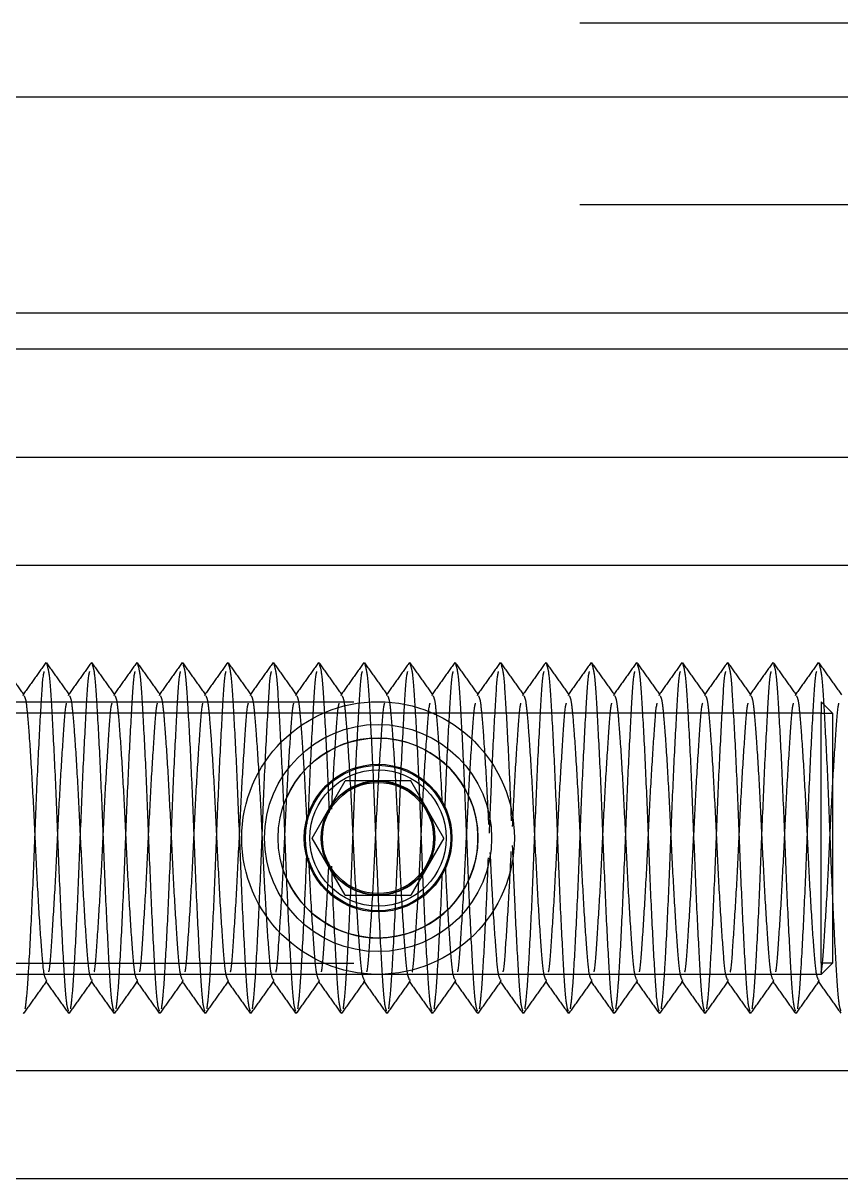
# Model space of a CAD drawing. Header units: metres. Extents: x 0 to 21025, y 0 to 14850.
# Drawn here: x 2844.6 to 2880.6, y 9008.5 to 9059.4 of the extents above; entities that cross this region are included whole.
import ezdxf

# ---------------------------------------------------------------- set-up
doc = ezdxf.new("R2010")
doc.units = ezdxf.units.M
doc.header["$LTSCALE"] = 25
doc.linetypes.add('HIDDEN2', pattern=[4.7625, 3.175, -1.5875])
doc.layers.add('SL4', color=4, linetype='Continuous')
doc.layers.add('ST1', color=7, linetype='HIDDEN2')

msp = doc.modelspace()

# ---------------------------------------------------------------- linework, layer by layer
at = {"layer": 'SL4'}
for p, q in [((2753.999, 9056.144), (3543.761, 9056.144)), ((3543.761, 9046.619), (2593.759, 9046.619)), ((2920.193, 9045.026), (2630.193, 9045.026)), ((2917.193, 9040.269), (2625.435, 9040.269)), ((2883.216, 9035.506), (2656.693, 9035.506)), ((2857.295, 9023.519), (2858.744, 9026.029)), ((2861.642, 9026.029), (2858.744, 9026.029)), ((2863.091, 9023.519), (2861.642, 9026.029)), ((2858.744, 9021.009), (2857.295, 9023.519)), ((2863.091, 9023.519), (2861.642, 9021.009)), ((2858.744, 9021.009), (2861.642, 9021.009)), ((2917.193, 9013.276), (2625.435, 9013.276)), ((2917.018, 9008.519), (2630.193, 9008.519))]:
    msp.add_line(p, q, dxfattribs=at)
for radius in [6, 5, 4.4]:
    msp.add_circle((2860.193, 9023.519), radius, dxfattribs=at)
for start, end in [(90, 150), (30, 90), (150, 210), (330, 30), (210, 270), (270, 330)]:
    msp.add_arc((2860.193, 9023.519), 2.51, start, end, dxfattribs=at)
at = {"layer": 'ST1'}
for p, q in [((3543.761, 9059.381), (2543.761, 9059.381)), ((2753.999, 9056.144), (3543.761, 9056.144)), ((3543.761, 9051.381), (2543.761, 9051.381)), ((2917.193, 9045.026), (2630.193, 9045.026)), ((2920.193, 9035.506), (2620.193, 9035.506)), ((2845.575, 9031.189), (2845.587, 9031.246)), ((2847.575, 9031.189), (2847.587, 9031.246)), ((2849.575, 9031.189), (2849.587, 9031.246)), ((2851.575, 9031.189), (2851.587, 9031.246)), ((2853.575, 9031.189), (2853.587, 9031.246)), ((2855.575, 9031.189), (2855.587, 9031.246)), ((2857.575, 9031.189), (2857.587, 9031.246)), ((2859.575, 9031.189), (2859.587, 9031.246)), ((2861.575, 9031.189), (2861.587, 9031.246)), ((2863.575, 9031.189), (2863.587, 9031.246)), ((2865.575, 9031.189), (2865.587, 9031.246)), ((2867.575, 9031.189), (2867.587, 9031.246)), ((2869.575, 9031.189), (2869.587, 9031.246)), ((2871.575, 9031.189), (2871.587, 9031.246)), ((2873.575, 9031.189), (2873.587, 9031.246)), ((2875.575, 9031.189), (2875.587, 9031.246)), ((2877.575, 9031.189), (2877.587, 9031.246)), ((2879.575, 9031.189), (2879.587, 9031.246)), ((2844.573, 9029.786), (2844.587, 9029.84)), ((2846.573, 9029.786), (2846.587, 9029.84)), ((2848.573, 9029.786), (2848.587, 9029.84)), ((2850.573, 9029.786), (2850.587, 9029.84)), ((2852.573, 9029.786), (2852.587, 9029.84)), ((2854.573, 9029.786), (2854.587, 9029.84)), ((2856.573, 9029.786), (2856.587, 9029.84)), ((2858.573, 9029.786), (2858.587, 9029.84)), ((2860.573, 9029.786), (2860.587, 9029.84)), ((2862.573, 9029.786), (2862.587, 9029.84)), ((2864.573, 9029.786), (2864.587, 9029.84)), ((2866.573, 9029.786), (2866.587, 9029.84)), ((2868.573, 9029.786), (2868.587, 9029.84)), ((2870.573, 9029.786), (2870.587, 9029.84)), ((2872.573, 9029.786), (2872.587, 9029.84)), ((2874.573, 9029.786), (2874.587, 9029.84)), ((2876.573, 9029.786), (2876.587, 9029.84)), ((2878.573, 9029.786), (2878.587, 9029.84)), ((2660.693, 9029.519), (2879.693, 9029.519)), ((2879.693, 9029.519), (2879.693, 9029.019)), ((2879.693, 9029.519), (2880.193, 9029.019)), ((2879.693, 9029.019), (2660.693, 9029.019)), ((2879.693, 9018.019), (2879.693, 9029.019)), ((2879.693, 9029.019), (2880.193, 9029.019)), ((2880.193, 9029.019), (2880.193, 9018.019)), ((2660.693, 9018.019), (2879.693, 9018.019)), ((2880.193, 9018.019), (2879.693, 9018.019)), ((2879.693, 9018.019), (2879.693, 9017.519)), ((2880.193, 9018.019), (2879.693, 9017.519)), ((2879.693, 9017.519), (2660.693, 9017.519)), ((2845.587, 9017.197), (2845.611, 9017.286)), ((2847.587, 9017.197), (2847.611, 9017.286)), ((2849.587, 9017.197), (2849.611, 9017.286)), ((2851.587, 9017.197), (2851.611, 9017.286)), ((2853.587, 9017.197), (2853.611, 9017.286)), ((2855.587, 9017.197), (2855.611, 9017.286)), ((2857.587, 9017.197), (2857.611, 9017.286)), ((2859.587, 9017.197), (2859.611, 9017.286)), ((2861.587, 9017.197), (2861.611, 9017.286)), ((2863.587, 9017.197), (2863.611, 9017.286)), ((2865.587, 9017.197), (2865.611, 9017.286)), ((2867.587, 9017.197), (2867.611, 9017.286)), ((2869.587, 9017.197), (2869.611, 9017.286)), ((2871.587, 9017.197), (2871.611, 9017.286)), ((2873.587, 9017.197), (2873.611, 9017.286)), ((2875.587, 9017.197), (2875.611, 9017.286)), ((2877.587, 9017.197), (2877.611, 9017.286)), ((2879.587, 9017.197), (2879.611, 9017.286)), ((2844.587, 9015.791), (2844.609, 9015.85)), ((2846.587, 9015.791), (2846.609, 9015.85)), ((2848.587, 9015.791), (2848.609, 9015.85)), ((2850.587, 9015.791), (2850.609, 9015.85)), ((2852.587, 9015.791), (2852.609, 9015.85)), ((2854.587, 9015.791), (2854.609, 9015.85)), ((2856.587, 9015.791), (2856.609, 9015.85)), ((2858.587, 9015.791), (2858.609, 9015.85)), ((2860.587, 9015.791), (2860.609, 9015.85)), ((2862.587, 9015.791), (2862.609, 9015.85)), ((2864.587, 9015.791), (2864.609, 9015.85)), ((2866.587, 9015.791), (2866.609, 9015.85)), ((2868.587, 9015.791), (2868.609, 9015.85)), ((2870.587, 9015.791), (2870.609, 9015.85)), ((2872.587, 9015.791), (2872.609, 9015.85)), ((2874.587, 9015.791), (2874.609, 9015.85)), ((2876.587, 9015.791), (2876.609, 9015.85)), ((2878.587, 9015.791), (2878.609, 9015.85)), ((2920.193, 9013.276), (2625.435, 9013.276))]:
    msp.add_line(p, q, dxfattribs=at)
for radius in [3.25, 3.25, 3.2, 3, 2.5, 2.445]:
    msp.add_circle((2860.193, 9023.519), radius, dxfattribs=at)
for start, end in [(270, 156.4436), (202.813, 270)]:
    msp.add_arc((2860.193, 9023.519), 4.4, start, end, dxfattribs=at)
for points, knots in [([(2844.612, 9029.823), (2844.445, 9030.058), (2844.109, 9030.528), (2843.775, 9030.997), (2843.607, 9031.232)], [0, 0, 0, 0, 0.4999079, 1, 1, 1, 1]), ([(2845.575, 9031.241), (2845.408, 9031.006), (2845.074, 9030.537), (2844.739, 9030.068), (2844.572, 9029.833)], [0, 0, 0, 0, 0.500033, 1, 1, 1, 1]), ([(2846.612, 9029.823), (2846.445, 9030.058), (2846.109, 9030.528), (2845.775, 9030.997), (2845.607, 9031.232)], [0, 0, 0, 0, 0.499908, 1, 1, 1, 1]), ([(2845.607, 9031.155), (2845.644, 9031.049), (2845.724, 9030.823), (2845.831, 9029.101), (2845.967, 9026.562), (2846.087, 9023.519), (2846.208, 9020.475), (2846.344, 9017.937), (2846.45, 9016.227), (2846.528, 9016.001), (2846.564, 9015.898)], [0, 0, 0, 0, 0.1117583, 0.2393882, 0.3722641, 0.5017472, 0.6312302, 0.7641061, 0.891736, 1, 1, 1, 1]), ([(2847.575, 9031.241), (2847.408, 9031.006), (2847.074, 9030.537), (2846.739, 9030.068), (2846.572, 9029.833)], [0, 0, 0, 0, 0.500033, 1, 1, 1, 1]), ([(2848.612, 9029.823), (2848.445, 9030.058), (2848.109, 9030.528), (2847.775, 9030.997), (2847.607, 9031.232)], [0, 0, 0, 0, 0.499908, 1, 1, 1, 1]), ([(2847.607, 9031.155), (2847.644, 9031.049), (2847.724, 9030.823), (2847.831, 9029.101), (2847.967, 9026.562), (2848.087, 9023.519), (2848.208, 9020.475), (2848.344, 9017.937), (2848.45, 9016.227), (2848.528, 9016.001), (2848.564, 9015.898)], [0, 0, 0, 0, 0.111758, 0.239388, 0.372264, 0.501747, 0.63123, 0.764106, 0.891736, 1, 1, 1, 1]), ([(2849.575, 9031.241), (2849.408, 9031.006), (2849.074, 9030.537), (2848.739, 9030.068), (2848.572, 9029.833)], [0, 0, 0, 0, 0.500033, 1, 1, 1, 1]), ([(2850.612, 9029.823), (2850.445, 9030.058), (2850.109, 9030.528), (2849.775, 9030.997), (2849.607, 9031.232)], [0, 0, 0, 0, 0.499908, 1, 1, 1, 1]), ([(2849.607, 9031.155), (2849.644, 9031.049), (2849.724, 9030.823), (2849.831, 9029.101), (2849.967, 9026.562), (2850.087, 9023.519), (2850.208, 9020.475), (2850.344, 9017.937), (2850.45, 9016.227), (2850.528, 9016.001), (2850.564, 9015.898)], [0, 0, 0, 0, 0.111758, 0.239388, 0.372264, 0.501747, 0.63123, 0.764106, 0.891736, 1, 1, 1, 1]), ([(2851.575, 9031.241), (2851.408, 9031.006), (2851.074, 9030.537), (2850.739, 9030.068), (2850.572, 9029.833)], [0, 0, 0, 0, 0.500033, 1, 1, 1, 1]), ([(2852.612, 9029.823), (2852.445, 9030.058), (2852.109, 9030.528), (2851.775, 9030.997), (2851.607, 9031.232)], [0, 0, 0, 0, 0.499908, 1, 1, 1, 1]), ([(2851.607, 9031.155), (2851.644, 9031.049), (2851.724, 9030.823), (2851.831, 9029.101), (2851.967, 9026.562), (2852.087, 9023.519), (2852.208, 9020.475), (2852.344, 9017.937), (2852.45, 9016.227), (2852.528, 9016.001), (2852.564, 9015.898)], [0, 0, 0, 0, 0.111758, 0.239388, 0.372264, 0.501747, 0.63123, 0.764106, 0.891736, 1, 1, 1, 1]), ([(2853.575, 9031.241), (2853.408, 9031.006), (2853.074, 9030.537), (2852.739, 9030.068), (2852.572, 9029.833)], [0, 0, 0, 0, 0.500033, 1, 1, 1, 1]), ([(2854.612, 9029.823), (2854.445, 9030.058), (2854.109, 9030.528), (2853.775, 9030.997), (2853.607, 9031.232)], [0, 0, 0, 0, 0.499908, 1, 1, 1, 1]), ([(2853.607, 9031.155), (2853.644, 9031.049), (2853.724, 9030.823), (2853.831, 9029.101), (2853.967, 9026.562), (2854.087, 9023.519), (2854.208, 9020.475), (2854.344, 9017.937), (2854.45, 9016.227), (2854.528, 9016.001), (2854.564, 9015.898)], [0, 0, 0, 0, 0.111758, 0.239388, 0.372264, 0.501747, 0.63123, 0.764106, 0.891736, 1, 1, 1, 1]), ([(2855.575, 9031.241), (2855.408, 9031.006), (2855.074, 9030.537), (2854.739, 9030.068), (2854.572, 9029.833)], [0, 0, 0, 0, 0.5000327, 1, 1, 1, 1]), ([(2856.612, 9029.823), (2856.445, 9030.058), (2856.109, 9030.528), (2855.775, 9030.997), (2855.607, 9031.232)], [0, 0, 0, 0, 0.499908, 1, 1, 1, 1]), ([(2855.607, 9031.155), (2855.644, 9031.049), (2855.724, 9030.823), (2855.831, 9029.101), (2855.967, 9026.562), (2856.087, 9023.519), (2856.208, 9020.475), (2856.344, 9017.937), (2856.45, 9016.227), (2856.528, 9016.001), (2856.564, 9015.898)], [0, 0, 0, 0, 0.111758, 0.239388, 0.372264, 0.501747, 0.63123, 0.764106, 0.891736, 1, 1, 1, 1]), ([(2857.575, 9031.241), (2857.408, 9031.006), (2857.074, 9030.537), (2856.739, 9030.068), (2856.572, 9029.833)], [0, 0, 0, 0, 0.5000327, 1, 1, 1, 1]), ([(2858.612, 9029.823), (2858.445, 9030.058), (2858.109, 9030.528), (2857.775, 9030.997), (2857.607, 9031.232)], [0, 0, 0, 0, 0.499908, 1, 1, 1, 1]), ([(2857.607, 9031.155), (2857.644, 9031.05), (2857.724, 9030.824), (2857.83, 9029.096), (2857.95, 9026.9), (2858.016, 9025.256), (2858.041, 9024.637)], [0, 0, 0, 0, 0.24701, 0.5291, 0.822785, 1, 1, 1, 1]), ([(2859.575, 9031.241), (2859.408, 9031.006), (2859.074, 9030.537), (2858.739, 9030.068), (2858.572, 9029.833)], [0, 0, 0, 0, 0.500033, 1, 1, 1, 1]), ([(2860.612, 9029.823), (2860.445, 9030.058), (2860.109, 9030.528), (2859.775, 9030.997), (2859.607, 9031.232)], [0, 0, 0, 0, 0.499908, 1, 1, 1, 1]), ([(2859.607, 9031.155), (2859.644, 9031.049), (2859.724, 9030.823), (2859.831, 9029.101), (2859.967, 9026.562), (2860.087, 9023.519), (2860.208, 9020.475), (2860.344, 9017.937), (2860.45, 9016.227), (2860.528, 9016.001), (2860.564, 9015.898)], [0, 0, 0, 0, 0.1117583, 0.2393882, 0.3722641, 0.5017472, 0.6312302, 0.7641061, 0.891736, 1, 1, 1, 1]), ([(2861.575, 9031.241), (2861.408, 9031.006), (2861.074, 9030.537), (2860.739, 9030.068), (2860.572, 9029.833)], [0, 0, 0, 0, 0.500033, 1, 1, 1, 1]), ([(2862.612, 9029.823), (2862.445, 9030.058), (2862.109, 9030.528), (2861.775, 9030.997), (2861.607, 9031.232)], [0, 0, 0, 0, 0.499908, 1, 1, 1, 1]), ([(2861.607, 9031.155), (2861.644, 9031.049), (2861.724, 9030.823), (2861.831, 9029.101), (2861.967, 9026.562), (2862.087, 9023.519), (2862.208, 9020.475), (2862.344, 9017.937), (2862.45, 9016.227), (2862.528, 9016.001), (2862.564, 9015.898)], [0, 0, 0, 0, 0.111758, 0.239388, 0.372264, 0.501747, 0.63123, 0.764106, 0.891736, 1, 1, 1, 1]), ([(2863.575, 9031.241), (2863.408, 9031.006), (2863.074, 9030.537), (2862.739, 9030.068), (2862.572, 9029.833)], [0, 0, 0, 0, 0.5000327, 1, 1, 1, 1]), ([(2864.612, 9029.823), (2864.445, 9030.058), (2864.109, 9030.528), (2863.775, 9030.997), (2863.607, 9031.232)], [0, 0, 0, 0, 0.499908, 1, 1, 1, 1]), ([(2863.607, 9031.155), (2863.644, 9031.049), (2863.724, 9030.823), (2863.831, 9029.101), (2863.967, 9026.562), (2864.087, 9023.519), (2864.208, 9020.475), (2864.344, 9017.937), (2864.45, 9016.227), (2864.528, 9016.001), (2864.564, 9015.898)], [0, 0, 0, 0, 0.111758, 0.239388, 0.372264, 0.501747, 0.63123, 0.764106, 0.891736, 1, 1, 1, 1]), ([(2865.575, 9031.241), (2865.408, 9031.006), (2865.074, 9030.537), (2864.739, 9030.068), (2864.572, 9029.833)], [0, 0, 0, 0, 0.5000327, 1, 1, 1, 1]), ([(2866.612, 9029.823), (2866.445, 9030.058), (2866.109, 9030.528), (2865.775, 9030.997), (2865.607, 9031.232)], [0, 0, 0, 0, 0.499908, 1, 1, 1, 1]), ([(2865.607, 9031.155), (2865.644, 9031.05), (2865.724, 9030.824), (2865.83, 9029.098), (2865.956, 9026.791), (2866.026, 9025.02), (2866.056, 9024.276)], [0, 0, 0, 0, 0.23863, 0.511149, 0.79487, 1, 1, 1, 1]), ([(2867.575, 9031.241), (2867.408, 9031.006), (2867.074, 9030.537), (2866.739, 9030.068), (2866.572, 9029.833)], [0, 0, 0, 0, 0.5000327, 1, 1, 1, 1]), ([(2868.612, 9029.823), (2868.445, 9030.058), (2868.109, 9030.528), (2867.775, 9030.997), (2867.607, 9031.232)], [0, 0, 0, 0, 0.499908, 1, 1, 1, 1]), ([(2867.607, 9031.155), (2867.644, 9031.049), (2867.724, 9030.823), (2867.831, 9029.101), (2867.967, 9026.562), (2868.087, 9023.519), (2868.208, 9020.475), (2868.344, 9017.937), (2868.45, 9016.227), (2868.528, 9016.001), (2868.564, 9015.898)], [0, 0, 0, 0, 0.111758, 0.239388, 0.372264, 0.501747, 0.63123, 0.764106, 0.891736, 1, 1, 1, 1]), ([(2869.575, 9031.241), (2869.408, 9031.006), (2869.074, 9030.537), (2868.739, 9030.068), (2868.572, 9029.833)], [0, 0, 0, 0, 0.5000327, 1, 1, 1, 1]), ([(2870.612, 9029.823), (2870.445, 9030.058), (2870.109, 9030.528), (2869.775, 9030.997), (2869.607, 9031.232)], [0, 0, 0, 0, 0.499908, 1, 1, 1, 1]), ([(2869.607, 9031.155), (2869.644, 9031.049), (2869.724, 9030.823), (2869.831, 9029.101), (2869.967, 9026.562), (2870.087, 9023.519), (2870.208, 9020.475), (2870.344, 9017.937), (2870.45, 9016.227), (2870.528, 9016.001), (2870.564, 9015.898)], [0, 0, 0, 0, 0.111758, 0.239388, 0.372264, 0.501747, 0.63123, 0.764106, 0.891736, 1, 1, 1, 1]), ([(2871.575, 9031.241), (2871.408, 9031.006), (2871.074, 9030.537), (2870.739, 9030.068), (2870.572, 9029.833)], [0, 0, 0, 0, 0.500033, 1, 1, 1, 1]), ([(2872.612, 9029.823), (2872.445, 9030.058), (2872.109, 9030.528), (2871.775, 9030.997), (2871.607, 9031.232)], [0, 0, 0, 0, 0.499908, 1, 1, 1, 1]), ([(2871.607, 9031.155), (2871.644, 9031.049), (2871.724, 9030.823), (2871.831, 9029.101), (2871.967, 9026.562), (2872.087, 9023.519), (2872.208, 9020.475), (2872.344, 9017.937), (2872.45, 9016.227), (2872.528, 9016.001), (2872.564, 9015.898)], [0, 0, 0, 0, 0.111758, 0.239388, 0.372264, 0.501747, 0.63123, 0.764106, 0.891736, 1, 1, 1, 1]), ([(2873.575, 9031.241), (2873.408, 9031.006), (2873.074, 9030.537), (2872.739, 9030.068), (2872.572, 9029.833)], [0, 0, 0, 0, 0.500033, 1, 1, 1, 1]), ([(2874.612, 9029.823), (2874.445, 9030.058), (2874.109, 9030.528), (2873.775, 9030.997), (2873.607, 9031.232)], [0, 0, 0, 0, 0.499908, 1, 1, 1, 1]), ([(2873.607, 9031.155), (2873.644, 9031.049), (2873.724, 9030.823), (2873.831, 9029.101), (2873.967, 9026.562), (2874.087, 9023.519), (2874.208, 9020.475), (2874.344, 9017.937), (2874.45, 9016.227), (2874.528, 9016.001), (2874.564, 9015.898)], [0, 0, 0, 0, 0.111758, 0.239388, 0.372264, 0.501747, 0.63123, 0.764106, 0.891736, 1, 1, 1, 1]), ([(2875.575, 9031.241), (2875.408, 9031.006), (2875.074, 9030.537), (2874.739, 9030.068), (2874.572, 9029.833)], [0, 0, 0, 0, 0.5000327, 1, 1, 1, 1]), ([(2876.612, 9029.823), (2876.445, 9030.058), (2876.109, 9030.528), (2875.775, 9030.997), (2875.607, 9031.232)], [0, 0, 0, 0, 0.499908, 1, 1, 1, 1]), ([(2875.607, 9031.155), (2875.644, 9031.049), (2875.724, 9030.823), (2875.831, 9029.101), (2875.967, 9026.562), (2876.087, 9023.519), (2876.208, 9020.475), (2876.344, 9017.937), (2876.45, 9016.227), (2876.528, 9016.001), (2876.564, 9015.898)], [0, 0, 0, 0, 0.111758, 0.239388, 0.372264, 0.501747, 0.63123, 0.764106, 0.891736, 1, 1, 1, 1]), ([(2877.575, 9031.241), (2877.408, 9031.006), (2877.074, 9030.537), (2876.739, 9030.068), (2876.572, 9029.833)], [0, 0, 0, 0, 0.500033, 1, 1, 1, 1]), ([(2878.612, 9029.823), (2878.445, 9030.058), (2878.109, 9030.528), (2877.775, 9030.997), (2877.607, 9031.232)], [0, 0, 0, 0, 0.499908, 1, 1, 1, 1]), ([(2877.607, 9031.155), (2877.644, 9031.049), (2877.724, 9030.823), (2877.831, 9029.101), (2877.967, 9026.562), (2878.087, 9023.519), (2878.208, 9020.475), (2878.344, 9017.937), (2878.45, 9016.227), (2878.528, 9016.001), (2878.564, 9015.898)], [0, 0, 0, 0, 0.111758, 0.239388, 0.372264, 0.501747, 0.63123, 0.764106, 0.891736, 1, 1, 1, 1]), ([(2879.575, 9031.241), (2879.408, 9031.006), (2879.074, 9030.537), (2878.739, 9030.068), (2878.572, 9029.833)], [0, 0, 0, 0, 0.5000327, 1, 1, 1, 1]), ([(2880.612, 9029.823), (2880.445, 9030.058), (2880.109, 9030.528), (2879.775, 9030.997), (2879.607, 9031.232)], [0, 0, 0, 0, 0.499908, 1, 1, 1, 1]), ([(2879.607, 9031.155), (2879.644, 9031.049), (2879.724, 9030.823), (2879.831, 9029.101), (2879.967, 9026.562), (2880.087, 9023.519), (2880.208, 9020.475), (2880.344, 9017.937), (2880.45, 9016.227), (2880.528, 9016.001), (2880.564, 9015.898)], [0, 0, 0, 0, 0.111758, 0.239388, 0.372264, 0.501747, 0.63123, 0.764106, 0.891736, 1, 1, 1, 1]), ([(2844.666, 9016.009), (2844.694, 9016.228), (2844.751, 9016.666), (2844.844, 9018.17), (2844.967, 9020.479), (2845.087, 9023.516), (2845.208, 9026.57), (2845.345, 9029.071), (2845.431, 9030.589), (2845.487, 9030.794), (2845.502, 9030.847)], [0, 0, 0, 0, 0.103388, 0.206233, 0.357671, 0.505243, 0.652814, 0.804253, 0.949712, 1, 1, 1, 1]), ([(2846.666, 9016.009), (2846.694, 9016.228), (2846.751, 9016.666), (2846.844, 9018.17), (2846.967, 9020.479), (2847.087, 9023.516), (2847.208, 9026.57), (2847.345, 9029.071), (2847.431, 9030.589), (2847.487, 9030.794), (2847.502, 9030.847)], [0, 0, 0, 0, 0.1033882, 0.2062326, 0.357671, 0.5052426, 0.6528142, 0.8042526, 0.9497121, 1, 1, 1, 1]), ([(2848.666, 9016.009), (2848.694, 9016.228), (2848.751, 9016.666), (2848.844, 9018.17), (2848.967, 9020.479), (2849.087, 9023.516), (2849.208, 9026.57), (2849.345, 9029.071), (2849.431, 9030.589), (2849.487, 9030.794), (2849.502, 9030.847)], [0, 0, 0, 0, 0.103388, 0.206233, 0.357671, 0.505243, 0.652814, 0.804253, 0.949712, 1, 1, 1, 1]), ([(2850.666, 9016.009), (2850.694, 9016.228), (2850.751, 9016.666), (2850.844, 9018.17), (2850.967, 9020.479), (2851.087, 9023.516), (2851.208, 9026.57), (2851.345, 9029.071), (2851.431, 9030.589), (2851.487, 9030.794), (2851.502, 9030.847)], [0, 0, 0, 0, 0.103388, 0.206233, 0.357671, 0.505243, 0.652814, 0.804253, 0.949712, 1, 1, 1, 1]), ([(2852.666, 9016.009), (2852.694, 9016.228), (2852.751, 9016.666), (2852.844, 9018.17), (2852.967, 9020.479), (2853.087, 9023.516), (2853.208, 9026.57), (2853.345, 9029.071), (2853.431, 9030.589), (2853.487, 9030.794), (2853.502, 9030.847)], [0, 0, 0, 0, 0.103388, 0.206233, 0.357671, 0.505243, 0.652814, 0.804253, 0.949712, 1, 1, 1, 1]), ([(2854.666, 9016.009), (2854.694, 9016.228), (2854.751, 9016.666), (2854.844, 9018.17), (2854.967, 9020.479), (2855.087, 9023.516), (2855.208, 9026.57), (2855.345, 9029.071), (2855.431, 9030.589), (2855.487, 9030.794), (2855.502, 9030.847)], [0, 0, 0, 0, 0.103388, 0.206233, 0.357671, 0.505243, 0.652814, 0.804253, 0.949712, 1, 1, 1, 1]), ([(2857.131, 9024.563), (2857.157, 9025.209), (2857.223, 9026.883), (2857.345, 9029.065), (2857.431, 9030.59), (2857.487, 9030.794), (2857.502, 9030.847)], [0, 0, 0, 0, 0.214976, 0.557394, 0.886294, 1, 1, 1, 1]), ([(2858.666, 9016.009), (2858.694, 9016.228), (2858.751, 9016.666), (2858.844, 9018.17), (2858.967, 9020.479), (2859.087, 9023.516), (2859.208, 9026.57), (2859.345, 9029.071), (2859.431, 9030.589), (2859.487, 9030.794), (2859.502, 9030.847)], [0, 0, 0, 0, 0.103388, 0.206233, 0.357671, 0.505243, 0.652814, 0.804253, 0.949712, 1, 1, 1, 1]), ([(2860.666, 9016.009), (2860.694, 9016.228), (2860.751, 9016.666), (2860.844, 9018.17), (2860.967, 9020.479), (2861.087, 9023.516), (2861.208, 9026.57), (2861.345, 9029.071), (2861.431, 9030.589), (2861.487, 9030.794), (2861.502, 9030.847)], [0, 0, 0, 0, 0.103388, 0.206233, 0.357671, 0.505243, 0.652814, 0.804253, 0.949712, 1, 1, 1, 1]), ([(2863.144, 9024.879), (2863.166, 9025.416), (2863.228, 9026.978), (2863.345, 9029.063), (2863.431, 9030.59), (2863.487, 9030.794), (2863.502, 9030.847)], [0, 0, 0, 0, 0.185758, 0.540921, 0.882062, 1, 1, 1, 1]), ([(2865.097, 9023.74), (2865.133, 9024.671), (2865.211, 9026.635), (2865.345, 9029.07), (2865.431, 9030.589), (2865.487, 9030.794), (2865.502, 9030.847)], [0, 0, 0, 0, 0.282133, 0.595259, 0.896021, 1, 1, 1, 1]), ([(2866.666, 9016.009), (2866.694, 9016.228), (2866.751, 9016.666), (2866.844, 9018.17), (2866.967, 9020.479), (2867.087, 9023.516), (2867.208, 9026.57), (2867.345, 9029.071), (2867.431, 9030.589), (2867.487, 9030.794), (2867.502, 9030.847)], [0, 0, 0, 0, 0.103388, 0.206233, 0.357671, 0.505243, 0.652814, 0.804253, 0.949712, 1, 1, 1, 1]), ([(2868.666, 9016.009), (2868.694, 9016.228), (2868.751, 9016.666), (2868.844, 9018.17), (2868.967, 9020.479), (2869.087, 9023.516), (2869.208, 9026.57), (2869.345, 9029.071), (2869.431, 9030.589), (2869.487, 9030.794), (2869.502, 9030.847)], [0, 0, 0, 0, 0.103388, 0.206233, 0.357671, 0.505243, 0.652814, 0.804253, 0.949712, 1, 1, 1, 1]), ([(2870.666, 9016.009), (2870.694, 9016.228), (2870.751, 9016.666), (2870.844, 9018.17), (2870.967, 9020.479), (2871.087, 9023.516), (2871.208, 9026.57), (2871.345, 9029.071), (2871.431, 9030.589), (2871.487, 9030.794), (2871.502, 9030.847)], [0, 0, 0, 0, 0.103388, 0.206233, 0.357671, 0.505243, 0.652814, 0.804253, 0.949712, 1, 1, 1, 1]), ([(2872.666, 9016.009), (2872.694, 9016.228), (2872.751, 9016.666), (2872.844, 9018.17), (2872.967, 9020.479), (2873.087, 9023.516), (2873.208, 9026.57), (2873.345, 9029.071), (2873.431, 9030.589), (2873.487, 9030.794), (2873.502, 9030.847)], [0, 0, 0, 0, 0.103388, 0.206233, 0.357671, 0.505243, 0.652814, 0.804253, 0.949712, 1, 1, 1, 1]), ([(2874.666, 9016.009), (2874.694, 9016.228), (2874.751, 9016.666), (2874.844, 9018.17), (2874.967, 9020.479), (2875.087, 9023.516), (2875.208, 9026.57), (2875.345, 9029.071), (2875.431, 9030.589), (2875.487, 9030.794), (2875.502, 9030.847)], [0, 0, 0, 0, 0.103388, 0.206233, 0.357671, 0.505243, 0.652814, 0.804253, 0.949712, 1, 1, 1, 1]), ([(2876.666, 9016.009), (2876.694, 9016.228), (2876.751, 9016.666), (2876.844, 9018.17), (2876.967, 9020.479), (2877.087, 9023.516), (2877.208, 9026.57), (2877.345, 9029.071), (2877.431, 9030.589), (2877.487, 9030.794), (2877.502, 9030.847)], [0, 0, 0, 0, 0.103388, 0.206233, 0.357671, 0.505243, 0.652814, 0.804253, 0.949712, 1, 1, 1, 1]), ([(2878.666, 9016.009), (2878.694, 9016.228), (2878.751, 9016.666), (2878.844, 9018.17), (2878.967, 9020.479), (2879.087, 9023.516), (2879.208, 9026.57), (2879.345, 9029.071), (2879.431, 9030.589), (2879.487, 9030.794), (2879.502, 9030.847)], [0, 0, 0, 0, 0.103388, 0.206233, 0.357671, 0.505243, 0.652814, 0.804253, 0.949712, 1, 1, 1, 1]), ([(2844.611, 9029.775), (2844.635, 9029.733), (2844.687, 9029.645), (2844.757, 9029.005), (2844.847, 9027.863), (2844.967, 9026.002), (2845.087, 9023.52), (2845.208, 9021.028), (2845.344, 9018.954), (2845.449, 9017.564), (2845.526, 9017.381), (2845.561, 9017.299)], [0, 0, 0, 0, 0.072607, 0.155069, 0.237884, 0.371691, 0.502076, 0.632461, 0.766268, 0.894784, 1, 1, 1, 1]), ([(2846.611, 9029.775), (2846.635, 9029.733), (2846.687, 9029.645), (2846.757, 9029.005), (2846.847, 9027.863), (2846.967, 9026.002), (2847.087, 9023.52), (2847.208, 9021.028), (2847.344, 9018.954), (2847.449, 9017.564), (2847.526, 9017.381), (2847.561, 9017.299)], [0, 0, 0, 0, 0.072607, 0.155069, 0.237884, 0.371691, 0.502076, 0.632461, 0.766268, 0.894784, 1, 1, 1, 1]), ([(2848.611, 9029.775), (2848.635, 9029.733), (2848.687, 9029.645), (2848.757, 9029.005), (2848.847, 9027.863), (2848.967, 9026.002), (2849.087, 9023.52), (2849.208, 9021.028), (2849.344, 9018.954), (2849.449, 9017.564), (2849.526, 9017.381), (2849.561, 9017.299)], [0, 0, 0, 0, 0.072607, 0.155069, 0.237884, 0.371691, 0.502076, 0.632461, 0.766268, 0.894784, 1, 1, 1, 1]), ([(2850.611, 9029.775), (2850.635, 9029.733), (2850.687, 9029.645), (2850.757, 9029.005), (2850.847, 9027.863), (2850.967, 9026.002), (2851.087, 9023.52), (2851.208, 9021.028), (2851.344, 9018.954), (2851.449, 9017.564), (2851.526, 9017.381), (2851.561, 9017.299)], [0, 0, 0, 0, 0.072607, 0.155069, 0.237884, 0.371691, 0.502076, 0.632461, 0.766268, 0.894784, 1, 1, 1, 1]), ([(2852.611, 9029.775), (2852.635, 9029.733), (2852.687, 9029.645), (2852.757, 9029.005), (2852.847, 9027.863), (2852.967, 9026.002), (2853.087, 9023.52), (2853.208, 9021.028), (2853.344, 9018.954), (2853.449, 9017.564), (2853.526, 9017.381), (2853.561, 9017.299)], [0, 0, 0, 0, 0.072607, 0.155069, 0.237884, 0.371691, 0.502076, 0.632461, 0.766268, 0.894784, 1, 1, 1, 1]), ([(2854.611, 9029.775), (2854.635, 9029.733), (2854.687, 9029.645), (2854.757, 9029.005), (2854.847, 9027.863), (2854.967, 9026.002), (2855.087, 9023.52), (2855.208, 9021.028), (2855.344, 9018.954), (2855.449, 9017.564), (2855.526, 9017.381), (2855.561, 9017.299)], [0, 0, 0, 0, 0.072607, 0.155069, 0.237884, 0.371691, 0.502076, 0.632461, 0.766268, 0.894784, 1, 1, 1, 1]), ([(2856.611, 9029.775), (2856.635, 9029.733), (2856.687, 9029.645), (2856.757, 9029.005), (2856.847, 9027.862), (2856.955, 9026.193), (2857.026, 9024.747), (2857.056, 9024.141)], [0, 0, 0, 0, 0.155044, 0.331131, 0.507972, 0.793702, 1, 1, 1, 1]), ([(2858.611, 9029.775), (2858.635, 9029.733), (2858.687, 9029.645), (2858.757, 9029.005), (2858.847, 9027.863), (2858.967, 9026.002), (2859.087, 9023.52), (2859.208, 9021.028), (2859.344, 9018.954), (2859.449, 9017.564), (2859.526, 9017.381), (2859.561, 9017.299)], [0, 0, 0, 0, 0.072607, 0.155069, 0.237884, 0.371691, 0.502076, 0.632461, 0.766268, 0.894784, 1, 1, 1, 1]), ([(2860.611, 9029.775), (2860.635, 9029.733), (2860.687, 9029.645), (2860.757, 9029.005), (2860.847, 9027.863), (2860.967, 9026.002), (2861.087, 9023.52), (2861.208, 9021.028), (2861.344, 9018.954), (2861.449, 9017.564), (2861.526, 9017.381), (2861.561, 9017.299)], [0, 0, 0, 0, 0.072607, 0.155069, 0.237884, 0.371691, 0.502076, 0.632461, 0.766268, 0.894784, 1, 1, 1, 1]), ([(2862.611, 9029.775), (2862.635, 9029.733), (2862.687, 9029.645), (2862.757, 9029.006), (2862.847, 9027.858), (2862.939, 9026.476), (2862.994, 9025.354), (2863.009, 9025.065)], [0, 0, 0, 0, 0.173636, 0.370838, 0.568885, 0.888877, 1, 1, 1, 1]), ([(2864.611, 9029.775), (2864.635, 9029.733), (2864.687, 9029.645), (2864.757, 9029.005), (2864.847, 9027.862), (2864.956, 9026.185), (2865.027, 9024.732), (2865.057, 9024.118)], [0, 0, 0, 0, 0.154626, 0.330238, 0.506602, 0.791562, 1, 1, 1, 1]), ([(2866.611, 9029.775), (2866.635, 9029.733), (2866.687, 9029.645), (2866.757, 9029.005), (2866.847, 9027.863), (2866.967, 9026.002), (2867.087, 9023.52), (2867.208, 9021.028), (2867.344, 9018.954), (2867.449, 9017.564), (2867.526, 9017.381), (2867.561, 9017.299)], [0, 0, 0, 0, 0.072607, 0.155069, 0.237884, 0.371691, 0.502076, 0.632461, 0.766268, 0.894784, 1, 1, 1, 1]), ([(2868.611, 9029.775), (2868.635, 9029.733), (2868.687, 9029.645), (2868.757, 9029.005), (2868.847, 9027.863), (2868.967, 9026.002), (2869.087, 9023.52), (2869.208, 9021.028), (2869.344, 9018.954), (2869.449, 9017.564), (2869.526, 9017.381), (2869.561, 9017.299)], [0, 0, 0, 0, 0.072607, 0.155069, 0.237884, 0.371691, 0.502076, 0.632461, 0.766268, 0.894784, 1, 1, 1, 1]), ([(2870.611, 9029.775), (2870.635, 9029.733), (2870.687, 9029.645), (2870.757, 9029.005), (2870.847, 9027.863), (2870.967, 9026.002), (2871.087, 9023.52), (2871.208, 9021.028), (2871.344, 9018.954), (2871.449, 9017.564), (2871.526, 9017.381), (2871.561, 9017.299)], [0, 0, 0, 0, 0.072607, 0.155069, 0.237884, 0.371691, 0.502076, 0.632461, 0.766268, 0.894784, 1, 1, 1, 1]), ([(2872.611, 9029.775), (2872.635, 9029.733), (2872.687, 9029.645), (2872.757, 9029.005), (2872.847, 9027.863), (2872.967, 9026.002), (2873.087, 9023.52), (2873.208, 9021.028), (2873.344, 9018.954), (2873.449, 9017.564), (2873.526, 9017.381), (2873.561, 9017.299)], [0, 0, 0, 0, 0.072607, 0.155069, 0.237884, 0.371691, 0.502076, 0.632461, 0.766268, 0.894784, 1, 1, 1, 1]), ([(2874.611, 9029.775), (2874.635, 9029.733), (2874.687, 9029.645), (2874.757, 9029.005), (2874.847, 9027.863), (2874.967, 9026.002), (2875.087, 9023.52), (2875.208, 9021.028), (2875.344, 9018.954), (2875.449, 9017.564), (2875.526, 9017.381), (2875.561, 9017.299)], [0, 0, 0, 0, 0.072607, 0.155069, 0.237884, 0.371691, 0.502076, 0.632461, 0.766268, 0.894784, 1, 1, 1, 1]), ([(2876.611, 9029.775), (2876.635, 9029.733), (2876.687, 9029.645), (2876.757, 9029.005), (2876.847, 9027.863), (2876.967, 9026.002), (2877.087, 9023.52), (2877.208, 9021.028), (2877.344, 9018.954), (2877.449, 9017.564), (2877.526, 9017.381), (2877.561, 9017.299)], [0, 0, 0, 0, 0.072607, 0.155069, 0.237884, 0.371691, 0.502076, 0.632461, 0.766268, 0.894784, 1, 1, 1, 1]), ([(2878.611, 9029.775), (2878.635, 9029.733), (2878.687, 9029.645), (2878.757, 9029.005), (2878.847, 9027.863), (2878.967, 9026.002), (2879.087, 9023.52), (2879.208, 9021.028), (2879.344, 9018.954), (2879.449, 9017.564), (2879.526, 9017.381), (2879.561, 9017.299)], [0, 0, 0, 0, 0.072607, 0.155069, 0.237884, 0.371691, 0.502076, 0.632461, 0.766268, 0.894784, 1, 1, 1, 1]), ([(2845.7, 9017.624), (2845.705, 9017.643), (2845.753, 9017.805), (2845.83, 9018.994), (2845.967, 9021.019), (2846.087, 9023.519), (2846.208, 9026.017), (2846.345, 9028.05), (2846.425, 9029.256), (2846.476, 9029.42), (2846.485, 9029.448)], [0, 0, 0, 0, 0.020732, 0.175704, 0.337058, 0.494284, 0.651511, 0.812864, 0.967837, 1, 1, 1, 1]), ([(2847.7, 9017.624), (2847.705, 9017.643), (2847.753, 9017.805), (2847.83, 9018.994), (2847.967, 9021.019), (2848.087, 9023.519), (2848.208, 9026.017), (2848.345, 9028.05), (2848.425, 9029.256), (2848.476, 9029.42), (2848.485, 9029.448)], [0, 0, 0, 0, 0.020732, 0.175704, 0.337058, 0.494284, 0.651511, 0.812864, 0.967837, 1, 1, 1, 1]), ([(2849.7, 9017.624), (2849.705, 9017.643), (2849.753, 9017.805), (2849.83, 9018.994), (2849.967, 9021.019), (2850.087, 9023.519), (2850.208, 9026.017), (2850.345, 9028.05), (2850.425, 9029.256), (2850.476, 9029.42), (2850.485, 9029.448)], [0, 0, 0, 0, 0.020732, 0.175704, 0.337058, 0.494284, 0.651511, 0.812864, 0.967837, 1, 1, 1, 1]), ([(2851.7, 9017.624), (2851.705, 9017.643), (2851.753, 9017.805), (2851.83, 9018.994), (2851.967, 9021.019), (2852.087, 9023.519), (2852.208, 9026.017), (2852.345, 9028.05), (2852.425, 9029.256), (2852.476, 9029.42), (2852.485, 9029.448)], [0, 0, 0, 0, 0.020732, 0.175704, 0.337058, 0.494284, 0.651511, 0.812864, 0.967837, 1, 1, 1, 1]), ([(2853.7, 9017.624), (2853.705, 9017.643), (2853.753, 9017.805), (2853.83, 9018.994), (2853.967, 9021.019), (2854.087, 9023.519), (2854.208, 9026.017), (2854.345, 9028.05), (2854.425, 9029.256), (2854.476, 9029.42), (2854.485, 9029.448)], [0, 0, 0, 0, 0.020732, 0.175704, 0.337058, 0.494284, 0.651511, 0.812864, 0.967837, 1, 1, 1, 1]), ([(2855.7, 9017.624), (2855.705, 9017.643), (2855.753, 9017.805), (2855.83, 9018.994), (2855.967, 9021.019), (2856.087, 9023.519), (2856.208, 9026.017), (2856.345, 9028.05), (2856.425, 9029.256), (2856.476, 9029.42), (2856.485, 9029.448)], [0, 0, 0, 0, 0.020732, 0.175704, 0.337058, 0.494284, 0.651511, 0.812864, 0.967837, 1, 1, 1, 1]), ([(2858.152, 9024.788), (2858.171, 9025.173), (2858.231, 9026.397), (2858.345, 9028.042), (2858.425, 9029.256), (2858.476, 9029.42), (2858.485, 9029.448)], [0, 0, 0, 0, 0.175406, 0.5572, 0.923895, 1, 1, 1, 1]), ([(2859.7, 9017.624), (2859.705, 9017.643), (2859.753, 9017.805), (2859.83, 9018.994), (2859.967, 9021.019), (2860.087, 9023.519), (2860.208, 9026.017), (2860.345, 9028.05), (2860.425, 9029.256), (2860.476, 9029.42), (2860.485, 9029.448)], [0, 0, 0, 0, 0.020732, 0.175704, 0.337058, 0.494284, 0.651511, 0.812864, 0.967837, 1, 1, 1, 1]), ([(2861.7, 9017.624), (2861.705, 9017.643), (2861.753, 9017.805), (2861.83, 9018.994), (2861.967, 9021.019), (2862.087, 9023.519), (2862.208, 9026.017), (2862.345, 9028.05), (2862.425, 9029.256), (2862.476, 9029.42), (2862.485, 9029.448)], [0, 0, 0, 0, 0.020732, 0.175704, 0.337058, 0.494284, 0.651511, 0.812864, 0.967837, 1, 1, 1, 1]), ([(2863.7, 9017.624), (2863.705, 9017.643), (2863.753, 9017.805), (2863.83, 9018.994), (2863.967, 9021.019), (2864.087, 9023.519), (2864.208, 9026.017), (2864.345, 9028.05), (2864.425, 9029.256), (2864.476, 9029.42), (2864.485, 9029.448)], [0, 0, 0, 0, 0.020732, 0.175704, 0.337058, 0.494284, 0.651511, 0.812864, 0.967837, 1, 1, 1, 1]), ([(2866.114, 9024.032), (2866.145, 9024.679), (2866.217, 9026.17), (2866.345, 9028.047), (2866.425, 9029.256), (2866.476, 9029.42), (2866.485, 9029.448)], [0, 0, 0, 0, 0.261803, 0.603595, 0.931869, 1, 1, 1, 1]), ([(2867.7, 9017.624), (2867.705, 9017.643), (2867.753, 9017.805), (2867.83, 9018.994), (2867.967, 9021.019), (2868.087, 9023.519), (2868.208, 9026.017), (2868.345, 9028.05), (2868.425, 9029.256), (2868.476, 9029.42), (2868.485, 9029.448)], [0, 0, 0, 0, 0.020732, 0.175704, 0.337058, 0.494284, 0.651511, 0.812864, 0.967837, 1, 1, 1, 1]), ([(2869.7, 9017.624), (2869.705, 9017.643), (2869.753, 9017.805), (2869.83, 9018.994), (2869.967, 9021.019), (2870.087, 9023.519), (2870.208, 9026.017), (2870.345, 9028.05), (2870.425, 9029.256), (2870.476, 9029.42), (2870.485, 9029.448)], [0, 0, 0, 0, 0.020732, 0.175704, 0.337058, 0.494284, 0.651511, 0.812864, 0.967837, 1, 1, 1, 1]), ([(2871.7, 9017.624), (2871.705, 9017.643), (2871.753, 9017.805), (2871.83, 9018.994), (2871.967, 9021.019), (2872.087, 9023.519), (2872.208, 9026.017), (2872.345, 9028.05), (2872.425, 9029.256), (2872.476, 9029.42), (2872.485, 9029.448)], [0, 0, 0, 0, 0.020732, 0.175704, 0.337058, 0.494284, 0.651511, 0.812864, 0.967837, 1, 1, 1, 1]), ([(2873.7, 9017.624), (2873.705, 9017.643), (2873.753, 9017.805), (2873.83, 9018.994), (2873.967, 9021.019), (2874.087, 9023.519), (2874.208, 9026.017), (2874.345, 9028.05), (2874.425, 9029.256), (2874.476, 9029.42), (2874.485, 9029.448)], [0, 0, 0, 0, 0.020732, 0.175704, 0.337058, 0.494284, 0.651511, 0.812864, 0.967837, 1, 1, 1, 1]), ([(2875.7, 9017.624), (2875.705, 9017.643), (2875.753, 9017.805), (2875.83, 9018.994), (2875.967, 9021.019), (2876.087, 9023.519), (2876.208, 9026.017), (2876.345, 9028.05), (2876.425, 9029.256), (2876.476, 9029.42), (2876.485, 9029.448)], [0, 0, 0, 0, 0.020732, 0.175704, 0.337058, 0.494284, 0.651511, 0.812864, 0.967837, 1, 1, 1, 1]), ([(2877.7, 9017.624), (2877.705, 9017.643), (2877.753, 9017.805), (2877.83, 9018.994), (2877.967, 9021.019), (2878.087, 9023.519), (2878.208, 9026.017), (2878.345, 9028.05), (2878.425, 9029.256), (2878.476, 9029.42), (2878.485, 9029.448)], [0, 0, 0, 0, 0.020732, 0.175704, 0.337058, 0.494284, 0.651511, 0.812864, 0.967837, 1, 1, 1, 1]), ([(2879.693, 9017.599), (2879.701, 9017.625), (2879.75, 9017.788), (2879.83, 9018.989), (2879.967, 9021.02), (2880.087, 9023.519), (2880.208, 9026.017), (2880.345, 9028.05), (2880.425, 9029.256), (2880.476, 9029.42), (2880.485, 9029.448)], [0, 0, 0, 0, 0.028686, 0.1824, 0.342443, 0.498392, 0.654341, 0.814384, 0.968098, 1, 1, 1, 1]), ([(2866.101, 9023.188), (2866.137, 9022.297), (2866.213, 9020.375), (2866.344, 9017.938), (2866.45, 9016.226), (2866.528, 9016.001), (2866.564, 9015.898)], [0, 0, 0, 0, 0.23759, 0.512303, 0.77617, 1, 1, 1, 1]), ([(2856.666, 9016.009), (2856.694, 9016.228), (2856.751, 9016.665), (2856.844, 9018.172), (2856.957, 9020.281), (2857.029, 9022.09), (2857.06, 9022.871)], [0, 0, 0, 0, 0.21871, 0.43627, 0.756628, 1, 1, 1, 1]), ([(2857.132, 9022.636), (2857.158, 9022.118), (2857.224, 9020.761), (2857.344, 9018.958), (2857.449, 9017.563), (2857.526, 9017.381), (2857.561, 9017.299)], [0, 0, 0, 0, 0.18326, 0.480605, 0.76619, 1, 1, 1, 1]), ([(2864.666, 9016.009), (2864.694, 9016.228), (2864.751, 9016.665), (2864.844, 9018.173), (2864.954, 9020.215), (2865.023, 9021.947), (2865.051, 9022.652)], [0, 0, 0, 0, 0.223937, 0.446697, 0.77471, 1, 1, 1, 1]), ([(2865.12, 9022.877), (2865.149, 9022.276), (2865.22, 9020.835), (2865.344, 9018.957), (2865.449, 9017.564), (2865.526, 9017.381), (2865.561, 9017.299)], [0, 0, 0, 0, 0.206362, 0.495296, 0.772803, 1, 1, 1, 1]), ([(2865.7, 9017.624), (2865.705, 9017.643), (2865.753, 9017.805), (2865.83, 9018.997), (2865.956, 9020.844), (2866.027, 9022.31), (2866.058, 9022.932)], [0, 0, 0, 0, 0.045476, 0.385406, 0.739334, 1, 1, 1, 1]), ([(2857.7, 9017.624), (2857.705, 9017.643), (2857.753, 9017.805), (2857.83, 9019.001), (2857.947, 9020.699), (2858.011, 9021.994), (2858.033, 9022.448)], [0, 0, 0, 0, 0.048874, 0.414205, 0.794579, 1, 1, 1, 1]), ([(2858.139, 9022.282), (2858.162, 9021.704), (2858.226, 9020.101), (2858.344, 9017.943), (2858.45, 9016.225), (2858.528, 9016.001), (2858.564, 9015.898)], [0, 0, 0, 0, 0.1689379, 0.468388, 0.7560155, 1, 1, 1, 1]), ([(2862.666, 9016.009), (2862.694, 9016.228), (2862.751, 9016.664), (2862.844, 9018.175), (2862.945, 9020.027), (2863.006, 9021.543), (2863.026, 9022.036)], [0, 0, 0, 0, 0.240012, 0.478761, 0.83032, 1, 1, 1, 1]), ([(2863.153, 9022.235), (2863.171, 9021.855), (2863.231, 9020.639), (2863.345, 9018.961), (2863.449, 9017.563), (2863.526, 9017.381), (2863.561, 9017.299)], [0, 0, 0, 0, 0.141775, 0.454223, 0.754314, 1, 1, 1, 1]), ([(2844.609, 9015.807), (2844.776, 9016.042), (2845.11, 9016.511), (2845.445, 9016.98), (2845.612, 9017.214)], [0, 0, 0, 0, 0.500042, 1, 1, 1, 1]), ([(2845.559, 9017.22), (2845.727, 9016.985), (2846.062, 9016.515), (2846.397, 9016.045), (2846.564, 9015.81)], [0, 0, 0, 0, 0.4999108, 1, 1, 1, 1]), ([(2846.609, 9015.807), (2846.776, 9016.042), (2847.11, 9016.511), (2847.445, 9016.98), (2847.612, 9017.214)], [0, 0, 0, 0, 0.500042, 1, 1, 1, 1]), ([(2847.559, 9017.22), (2847.727, 9016.985), (2848.062, 9016.515), (2848.397, 9016.045), (2848.564, 9015.81)], [0, 0, 0, 0, 0.499911, 1, 1, 1, 1]), ([(2848.609, 9015.807), (2848.776, 9016.042), (2849.11, 9016.511), (2849.445, 9016.98), (2849.612, 9017.214)], [0, 0, 0, 0, 0.500042, 1, 1, 1, 1]), ([(2849.559, 9017.22), (2849.727, 9016.985), (2850.062, 9016.515), (2850.397, 9016.045), (2850.564, 9015.81)], [0, 0, 0, 0, 0.499911, 1, 1, 1, 1]), ([(2850.609, 9015.807), (2850.776, 9016.042), (2851.11, 9016.511), (2851.445, 9016.98), (2851.612, 9017.214)], [0, 0, 0, 0, 0.5000417, 1, 1, 1, 1]), ([(2851.559, 9017.22), (2851.727, 9016.985), (2852.062, 9016.515), (2852.397, 9016.045), (2852.564, 9015.81)], [0, 0, 0, 0, 0.499911, 1, 1, 1, 1]), ([(2852.609, 9015.807), (2852.776, 9016.042), (2853.11, 9016.511), (2853.445, 9016.98), (2853.612, 9017.214)], [0, 0, 0, 0, 0.500042, 1, 1, 1, 1]), ([(2853.559, 9017.22), (2853.727, 9016.985), (2854.062, 9016.515), (2854.397, 9016.045), (2854.564, 9015.81)], [0, 0, 0, 0, 0.499911, 1, 1, 1, 1]), ([(2854.609, 9015.807), (2854.776, 9016.042), (2855.11, 9016.511), (2855.445, 9016.98), (2855.612, 9017.214)], [0, 0, 0, 0, 0.5000417, 1, 1, 1, 1]), ([(2855.559, 9017.22), (2855.727, 9016.985), (2856.062, 9016.515), (2856.397, 9016.045), (2856.564, 9015.81)], [0, 0, 0, 0, 0.499911, 1, 1, 1, 1]), ([(2856.609, 9015.807), (2856.776, 9016.042), (2857.11, 9016.511), (2857.445, 9016.98), (2857.612, 9017.214)], [0, 0, 0, 0, 0.500042, 1, 1, 1, 1]), ([(2857.559, 9017.22), (2857.727, 9016.985), (2858.062, 9016.515), (2858.397, 9016.045), (2858.564, 9015.81)], [0, 0, 0, 0, 0.499911, 1, 1, 1, 1]), ([(2858.609, 9015.807), (2858.776, 9016.042), (2859.11, 9016.511), (2859.445, 9016.98), (2859.612, 9017.214)], [0, 0, 0, 0, 0.500042, 1, 1, 1, 1]), ([(2859.559, 9017.22), (2859.727, 9016.985), (2860.062, 9016.515), (2860.397, 9016.045), (2860.564, 9015.81)], [0, 0, 0, 0, 0.499911, 1, 1, 1, 1]), ([(2860.609, 9015.807), (2860.776, 9016.042), (2861.11, 9016.511), (2861.445, 9016.98), (2861.612, 9017.214)], [0, 0, 0, 0, 0.500042, 1, 1, 1, 1]), ([(2861.559, 9017.22), (2861.727, 9016.985), (2862.062, 9016.515), (2862.397, 9016.045), (2862.564, 9015.81)], [0, 0, 0, 0, 0.499911, 1, 1, 1, 1]), ([(2862.609, 9015.807), (2862.776, 9016.042), (2863.11, 9016.511), (2863.445, 9016.98), (2863.612, 9017.214)], [0, 0, 0, 0, 0.500042, 1, 1, 1, 1]), ([(2863.559, 9017.22), (2863.727, 9016.985), (2864.062, 9016.515), (2864.397, 9016.045), (2864.564, 9015.81)], [0, 0, 0, 0, 0.499911, 1, 1, 1, 1]), ([(2864.609, 9015.807), (2864.776, 9016.042), (2865.11, 9016.511), (2865.445, 9016.98), (2865.612, 9017.214)], [0, 0, 0, 0, 0.500042, 1, 1, 1, 1]), ([(2865.559, 9017.22), (2865.727, 9016.985), (2866.062, 9016.515), (2866.397, 9016.045), (2866.564, 9015.81)], [0, 0, 0, 0, 0.499911, 1, 1, 1, 1]), ([(2866.609, 9015.807), (2866.776, 9016.042), (2867.11, 9016.511), (2867.445, 9016.98), (2867.612, 9017.214)], [0, 0, 0, 0, 0.500042, 1, 1, 1, 1]), ([(2867.559, 9017.22), (2867.727, 9016.985), (2868.062, 9016.515), (2868.397, 9016.045), (2868.564, 9015.81)], [0, 0, 0, 0, 0.499911, 1, 1, 1, 1]), ([(2868.609, 9015.807), (2868.776, 9016.042), (2869.11, 9016.511), (2869.445, 9016.98), (2869.612, 9017.214)], [0, 0, 0, 0, 0.5000417, 1, 1, 1, 1]), ([(2869.559, 9017.22), (2869.727, 9016.985), (2870.062, 9016.515), (2870.397, 9016.045), (2870.564, 9015.81)], [0, 0, 0, 0, 0.499911, 1, 1, 1, 1]), ([(2870.609, 9015.807), (2870.776, 9016.042), (2871.11, 9016.511), (2871.445, 9016.98), (2871.612, 9017.214)], [0, 0, 0, 0, 0.500042, 1, 1, 1, 1]), ([(2871.559, 9017.22), (2871.727, 9016.985), (2872.062, 9016.515), (2872.397, 9016.045), (2872.564, 9015.81)], [0, 0, 0, 0, 0.499911, 1, 1, 1, 1]), ([(2872.609, 9015.807), (2872.776, 9016.042), (2873.11, 9016.511), (2873.445, 9016.98), (2873.612, 9017.214)], [0, 0, 0, 0, 0.500042, 1, 1, 1, 1]), ([(2873.559, 9017.22), (2873.727, 9016.985), (2874.062, 9016.515), (2874.397, 9016.045), (2874.564, 9015.81)], [0, 0, 0, 0, 0.499911, 1, 1, 1, 1]), ([(2874.609, 9015.807), (2874.776, 9016.042), (2875.11, 9016.511), (2875.445, 9016.98), (2875.612, 9017.214)], [0, 0, 0, 0, 0.500042, 1, 1, 1, 1]), ([(2875.559, 9017.22), (2875.727, 9016.985), (2876.062, 9016.515), (2876.397, 9016.045), (2876.564, 9015.81)], [0, 0, 0, 0, 0.499911, 1, 1, 1, 1]), ([(2876.609, 9015.807), (2876.776, 9016.042), (2877.11, 9016.511), (2877.445, 9016.98), (2877.612, 9017.214)], [0, 0, 0, 0, 0.500042, 1, 1, 1, 1]), ([(2877.559, 9017.22), (2877.727, 9016.985), (2878.062, 9016.515), (2878.397, 9016.045), (2878.564, 9015.81)], [0, 0, 0, 0, 0.499911, 1, 1, 1, 1]), ([(2878.609, 9015.807), (2878.776, 9016.042), (2879.11, 9016.511), (2879.445, 9016.98), (2879.612, 9017.214)], [0, 0, 0, 0, 0.500042, 1, 1, 1, 1]), ([(2879.559, 9017.22), (2879.727, 9016.985), (2880.062, 9016.515), (2880.397, 9016.045), (2880.564, 9015.81)], [0, 0, 0, 0, 0.499911, 1, 1, 1, 1])]:
    msp.add_open_spline(points, degree=3, knots=knots, dxfattribs=at)

doc.saveas('drawing.dxf')
